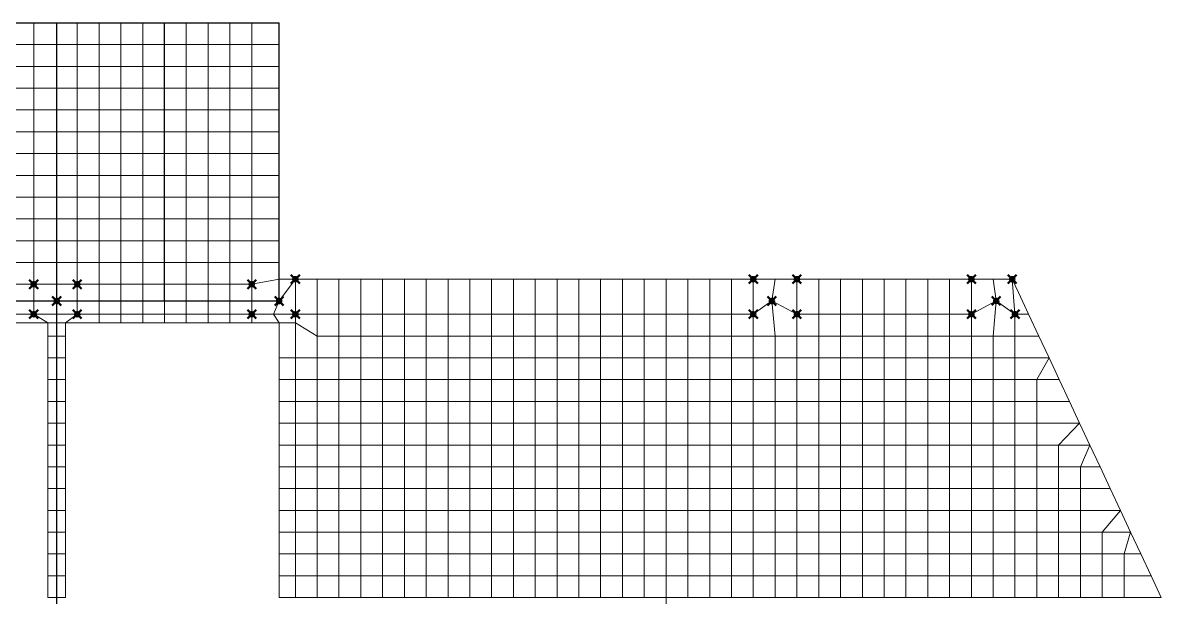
# Model space of a CAD drawing. Header units: inches. Extents: x 0 to 43.9, y -17.3 to 19.6.
# Drawn here: x 16.62 to 29.68, y 13 to 19.59 of the extents above; entities that cross this region are included whole.
import ezdxf

# ---------------------------------------------------------------- set-up
doc = ezdxf.new("R2010")
doc.units = ezdxf.units.IN
doc.header["$MEASUREMENT"] = 0
doc.header["$PDMODE"] = 35
doc.header["$PDSIZE"] = 0.05
for name, color, linetype, lineweight in [('SAP.Beam 25X60', 150, 'Continuous', 30), ('SAP.Columns', 170, 'Continuous', 50), ('SAP.Deck', 41, 'Continuous', 15), ('SAP.Slab 30cm', 11, 'Continuous', 15), ('SAP.Steel BeaM', 130, 'Continuous', 30), ('SAP.WL Load', 104, 'Continuous', 20)]:
    doc.layers.add(name, color=color, linetype=linetype, lineweight=lineweight)

msp = doc.modelspace()

# ---------------------------------------------------------------- linework, layer by layer
at = {"layer": 'SAP.Beam 25X60'}
msp.add_line((17.0139, 12.3304), (17.0139, 16.40195), dxfattribs=at)
at = {"layer": 'SAP.Columns'}
for p in [(16.75, 16.59325), (17.25, 16.59325), (19.25, 16.59325), (19.75, 16.65195), (25, 16.65195), (25.5, 16.65195), (27.5, 16.65195), (27.9685, 16.65195), (17.0139, 16.40195), (19.5639, 16.40195), (25.2139, 16.40195), (27.785, 16.40325), (16.75, 16.25), (17.25, 16.25), (19.25, 16.25), (19.75, 16.25), (25, 16.25), (25.5, 16.25), (27.5, 16.25), (28, 16.25)]:
    msp.add_point(p, dxfattribs=at)
at = {"layer": 'SAP.Deck'}
for points in [[(16.5, 19.59325), (16.75, 19.59325), (16.75, 19.34325), (16.5, 19.34325)], [(16.75, 19.59325), (17.0139, 19.59325), (17.0139, 19.34325), (16.75, 19.34325)], [(17.0139, 19.59325), (17.25, 19.59325), (17.25, 19.34325), (17.0139, 19.34325)], [(17.25, 19.59325), (17.5, 19.59325), (17.5, 19.34325), (17.25, 19.34325)], [(17.5, 19.59325), (17.75, 19.59325), (17.75, 19.34325), (17.5, 19.34325)], [(17.75, 19.59325), (18, 19.59325), (18, 19.34325), (17.75, 19.34325)], [(18, 19.59325), (18.25, 19.59325), (18.25, 19.34325), (18, 19.34325)], [(18.25, 19.59325), (18.5, 19.59325), (18.5, 19.34325), (18.25, 19.34325)], [(18.5, 19.59325), (18.75, 19.59325), (18.75, 19.34325), (18.5, 19.34325)], [(18.75, 19.59325), (19, 19.59325), (19, 19.34325), (18.75, 19.34325)], [(19, 19.59325), (19.25, 19.59325), (19.25, 19.34325), (19, 19.34325)], [(19.25, 19.59325), (19.5639, 19.59325), (19.5639, 19.34325), (19.25, 19.34325)], [(16.5, 19.34325), (16.75, 19.34325), (16.75, 19.09325), (16.5, 19.09325)], [(16.75, 19.34325), (17.0139, 19.34325), (17.0139, 19.09325), (16.75, 19.09325)], [(17.0139, 19.34325), (17.25, 19.34325), (17.25, 19.09325), (17.0139, 19.09325)], [(17.25, 19.34325), (17.5, 19.34325), (17.5, 19.09325), (17.25, 19.09325)], [(17.5, 19.34325), (17.75, 19.34325), (17.75, 19.09325), (17.5, 19.09325)], [(17.75, 19.34325), (18, 19.34325), (18, 19.09325), (17.75, 19.09325)], [(18, 19.34325), (18.25, 19.34325), (18.25, 19.09325), (18, 19.09325)], [(18.25, 19.34325), (18.5, 19.34325), (18.5, 19.09325), (18.25, 19.09325)], [(18.5, 19.34325), (18.75, 19.34325), (18.75, 19.09325), (18.5, 19.09325)], [(18.75, 19.34325), (19, 19.34325), (19, 19.09325), (18.75, 19.09325)], [(19, 19.34325), (19.25, 19.34325), (19.25, 19.09325), (19, 19.09325)], [(19.25, 19.34325), (19.5639, 19.34325), (19.5639, 19.09325), (19.25, 19.09325)], [(16.5, 19.09325), (16.75, 19.09325), (16.75, 18.84325), (16.5, 18.84325)], [(16.75, 19.09325), (17.0139, 19.09325), (17.0139, 18.84325), (16.75, 18.84325)], [(17.0139, 19.09325), (17.25, 19.09325), (17.25, 18.84325), (17.0139, 18.84325)], [(17.25, 19.09325), (17.5, 19.09325), (17.5, 18.84325), (17.25, 18.84325)], [(17.5, 19.09325), (17.75, 19.09325), (17.75, 18.84325), (17.5, 18.84325)], [(17.75, 19.09325), (18, 19.09325), (18, 18.84325), (17.75, 18.84325)], [(18, 19.09325), (18.25, 19.09325), (18.25, 18.84325), (18, 18.84325)], [(18.25, 19.09325), (18.5, 19.09325), (18.5, 18.84325), (18.25, 18.84325)], [(18.5, 19.09325), (18.75, 19.09325), (18.75, 18.84325), (18.5, 18.84325)], [(18.75, 19.09325), (19, 19.09325), (19, 18.84325), (18.75, 18.84325)], [(19, 19.09325), (19.25, 19.09325), (19.25, 18.84325), (19, 18.84325)], [(19.25, 19.09325), (19.5639, 19.09325), (19.5639, 18.84325), (19.25, 18.84325)], [(16.5, 18.84325), (16.75, 18.84325), (16.75, 18.59325), (16.5, 18.59325)], [(16.75, 18.84325), (17.0139, 18.84325), (17.0139, 18.59325), (16.75, 18.59325)], [(17.0139, 18.84325), (17.25, 18.84325), (17.25, 18.59325), (17.0139, 18.59325)], [(17.25, 18.84325), (17.5, 18.84325), (17.5, 18.59325), (17.25, 18.59325)], [(17.5, 18.84325), (17.75, 18.84325), (17.75, 18.59325), (17.5, 18.59325)], [(17.75, 18.84325), (18, 18.84325), (18, 18.59325), (17.75, 18.59325)], [(18, 18.84325), (18.25, 18.84325), (18.25, 18.59325), (18, 18.59325)], [(18.25, 18.84325), (18.5, 18.84325), (18.5, 18.59325), (18.25, 18.59325)], [(18.5, 18.84325), (18.75, 18.84325), (18.75, 18.59325), (18.5, 18.59325)], [(18.75, 18.84325), (19, 18.84325), (19, 18.59325), (18.75, 18.59325)], [(19, 18.84325), (19.25, 18.84325), (19.25, 18.59325), (19, 18.59325)], [(19.25, 18.84325), (19.5639, 18.84325), (19.5639, 18.59325), (19.25, 18.59325)], [(16.5, 18.59325), (16.75, 18.59325), (16.75, 18.34325), (16.5, 18.34325)], [(16.75, 18.59325), (17.0139, 18.59325), (17.0139, 18.34325), (16.75, 18.34325)], [(17.0139, 18.59325), (17.25, 18.59325), (17.25, 18.34325), (17.0139, 18.34325)], [(17.25, 18.59325), (17.5, 18.59325), (17.5, 18.34325), (17.25, 18.34325)], [(17.5, 18.59325), (17.75, 18.59325), (17.75, 18.34325), (17.5, 18.34325)], [(17.75, 18.59325), (18, 18.59325), (18, 18.34325), (17.75, 18.34325)], [(18, 18.59325), (18.25, 18.59325), (18.25, 18.34325), (18, 18.34325)], [(18.25, 18.59325), (18.5, 18.59325), (18.5, 18.34325), (18.25, 18.34325)], [(18.5, 18.59325), (18.75, 18.59325), (18.75, 18.34325), (18.5, 18.34325)], [(18.75, 18.59325), (19, 18.59325), (19, 18.34325), (18.75, 18.34325)], [(19, 18.59325), (19.25, 18.59325), (19.25, 18.34325), (19, 18.34325)], [(19.25, 18.59325), (19.5639, 18.59325), (19.5639, 18.34325), (19.25, 18.34325)], [(16.5, 18.34325), (16.75, 18.34325), (16.75, 18.09325), (16.5, 18.09325)], [(16.75, 18.34325), (17.0139, 18.34325), (17.0139, 18.09325), (16.75, 18.09325)], [(17.0139, 18.34325), (17.25, 18.34325), (17.25, 18.09325), (17.0139, 18.09325)], [(17.25, 18.34325), (17.5, 18.34325), (17.5, 18.09325), (17.25, 18.09325)], [(17.5, 18.34325), (17.75, 18.34325), (17.75, 18.09325), (17.5, 18.09325)], [(17.75, 18.34325), (18, 18.34325), (18, 18.09325), (17.75, 18.09325)], [(18, 18.34325), (18.25, 18.34325), (18.25, 18.09325), (18, 18.09325)], [(18.25, 18.34325), (18.5, 18.34325), (18.5, 18.09325), (18.25, 18.09325)], [(18.5, 18.34325), (18.75, 18.34325), (18.75, 18.09325), (18.5, 18.09325)], [(18.75, 18.34325), (19, 18.34325), (19, 18.09325), (18.75, 18.09325)], [(19, 18.34325), (19.25, 18.34325), (19.25, 18.09325), (19, 18.09325)], [(19.25, 18.34325), (19.5639, 18.34325), (19.5639, 18.09325), (19.25, 18.09325)], [(16.5, 18.09325), (16.75, 18.09325), (16.75, 17.84325), (16.5, 17.84325)], [(16.75, 18.09325), (17.0139, 18.09325), (17.0139, 17.84325), (16.75, 17.84325)], [(17.0139, 18.09325), (17.25, 18.09325), (17.25, 17.84325), (17.0139, 17.84325)], [(17.25, 18.09325), (17.5, 18.09325), (17.5, 17.84325), (17.25, 17.84325)], [(17.5, 18.09325), (17.75, 18.09325), (17.75, 17.84325), (17.5, 17.84325)], [(17.75, 18.09325), (18, 18.09325), (18, 17.84325), (17.75, 17.84325)], [(18, 18.09325), (18.25, 18.09325), (18.25, 17.84325), (18, 17.84325)], [(18.25, 18.09325), (18.5, 18.09325), (18.5, 17.84325), (18.25, 17.84325)], [(18.5, 18.09325), (18.75, 18.09325), (18.75, 17.84325), (18.5, 17.84325)], [(18.75, 18.09325), (19, 18.09325), (19, 17.84325), (18.75, 17.84325)], [(19, 18.09325), (19.25, 18.09325), (19.25, 17.84325), (19, 17.84325)], [(19.25, 18.09325), (19.5639, 18.09325), (19.5639, 17.84325), (19.25, 17.84325)], [(16.5, 17.84325), (16.75, 17.84325), (16.75, 17.59325), (16.5, 17.59325)], [(16.75, 17.84325), (17.0139, 17.84325), (17.0139, 17.59325), (16.75, 17.59325)], [(17.0139, 17.84325), (17.25, 17.84325), (17.25, 17.59325), (17.0139, 17.59325)], [(17.25, 17.84325), (17.5, 17.84325), (17.5, 17.59325), (17.25, 17.59325)], [(17.5, 17.84325), (17.75, 17.84325), (17.75, 17.59325), (17.5, 17.59325)], [(17.75, 17.84325), (18, 17.84325), (18, 17.59325), (17.75, 17.59325)], [(18, 17.84325), (18.25, 17.84325), (18.25, 17.59325), (18, 17.59325)], [(18.25, 17.84325), (18.5, 17.84325), (18.5, 17.59325), (18.25, 17.59325)], [(18.5, 17.84325), (18.75, 17.84325), (18.75, 17.59325), (18.5, 17.59325)], [(18.75, 17.84325), (19, 17.84325), (19, 17.59325), (18.75, 17.59325)], [(19, 17.84325), (19.25, 17.84325), (19.25, 17.59325), (19, 17.59325)], [(19.25, 17.84325), (19.5639, 17.84325), (19.5639, 17.59325), (19.25, 17.59325)], [(16.5, 17.59325), (16.75, 17.59325), (16.75, 17.34325), (16.5, 17.34325)], [(16.75, 17.59325), (17.0139, 17.59325), (17.0139, 17.34325), (16.75, 17.34325)], [(17.0139, 17.59325), (17.25, 17.59325), (17.25, 17.34325), (17.0139, 17.34325)], [(17.25, 17.59325), (17.5, 17.59325), (17.5, 17.34325), (17.25, 17.34325)], [(17.5, 17.59325), (17.75, 17.59325), (17.75, 17.34325), (17.5, 17.34325)], [(17.75, 17.59325), (18, 17.59325), (18, 17.34325), (17.75, 17.34325)], [(18, 17.59325), (18.25, 17.59325), (18.25, 17.34325), (18, 17.34325)], [(18.25, 17.59325), (18.5, 17.59325), (18.5, 17.34325), (18.25, 17.34325)], [(18.5, 17.59325), (18.75, 17.59325), (18.75, 17.34325), (18.5, 17.34325)], [(18.75, 17.59325), (19, 17.59325), (19, 17.34325), (18.75, 17.34325)], [(19, 17.59325), (19.25, 17.59325), (19.25, 17.34325), (19, 17.34325)], [(19.25, 17.59325), (19.5639, 17.59325), (19.5639, 17.34325), (19.25, 17.34325)], [(16.5, 17.34325), (16.75, 17.34325), (16.75, 17.09325), (16.5, 17.09325)], [(16.75, 17.34325), (17.0139, 17.34325), (17.0139, 17.09325), (16.75, 17.09325)], [(17.0139, 17.34325), (17.25, 17.34325), (17.25, 17.09325), (17.0139, 17.09325)], [(17.25, 17.34325), (17.5, 17.34325), (17.5, 17.09325), (17.25, 17.09325)], [(17.5, 17.34325), (17.75, 17.34325), (17.75, 17.09325), (17.5, 17.09325)], [(17.75, 17.34325), (18, 17.34325), (18, 17.09325), (17.75, 17.09325)], [(18, 17.34325), (18.25, 17.34325), (18.25, 17.09325), (18, 17.09325)], [(18.25, 17.34325), (18.5, 17.34325), (18.5, 17.09325), (18.25, 17.09325)], [(18.5, 17.34325), (18.75, 17.34325), (18.75, 17.09325), (18.5, 17.09325)], [(18.75, 17.34325), (19, 17.34325), (19, 17.09325), (18.75, 17.09325)], [(19, 17.34325), (19.25, 17.34325), (19.25, 17.09325), (19, 17.09325)], [(19.25, 17.34325), (19.5639, 17.34325), (19.5639, 17.09325), (19.25, 17.09325)], [(16.5, 17.09325), (16.75, 17.09325), (16.75, 16.84325), (16.5, 16.84325)], [(16.75, 17.09325), (17.0139, 17.09325), (17.0139, 16.84325), (16.75, 16.84325)], [(17.0139, 17.09325), (17.25, 17.09325), (17.25, 16.84325), (17.0139, 16.84325)], [(17.25, 17.09325), (17.5, 17.09325), (17.5, 16.84325), (17.25, 16.84325)], [(17.5, 17.09325), (17.75, 17.09325), (17.75, 16.84325), (17.5, 16.84325)], [(17.75, 17.09325), (18, 17.09325), (18, 16.84325), (17.75, 16.84325)], [(18, 17.09325), (18.25, 17.09325), (18.25, 16.84325), (18, 16.84325)], [(18.25, 17.09325), (18.5, 17.09325), (18.5, 16.84325), (18.25, 16.84325)], [(18.5, 17.09325), (18.75, 17.09325), (18.75, 16.84325), (18.5, 16.84325)], [(18.75, 17.09325), (19, 17.09325), (19, 16.84325), (18.75, 16.84325)], [(19, 17.09325), (19.25, 17.09325), (19.25, 16.84325), (19, 16.84325)], [(19.25, 17.09325), (19.5639, 17.09325), (19.5639, 16.84325), (19.25, 16.84325)], [(16.5, 16.84325), (16.75, 16.84325), (16.75, 16.59325), (16.5, 16.59325)], [(16.75, 16.84325), (17.0139, 16.84325), (17.0139, 16.59325), (16.75, 16.59325)], [(17.0139, 16.84325), (17.25, 16.84325), (17.25, 16.59325), (17.0139, 16.59325)], [(17.25, 16.84325), (17.5, 16.84325), (17.5, 16.59325), (17.25, 16.59325)], [(17.5, 16.84325), (17.75, 16.84325), (17.75, 16.59325), (17.5, 16.59325)], [(17.75, 16.84325), (18, 16.84325), (18, 16.59325), (17.75, 16.59325)], [(18, 16.84325), (18.25, 16.84325), (18.25, 16.59325), (18, 16.59325)], [(18.25, 16.84325), (18.5, 16.84325), (18.5, 16.59325), (18.25, 16.59325)], [(18.5, 16.84325), (18.75, 16.84325), (18.75, 16.59325), (18.5, 16.59325)], [(18.75, 16.84325), (19, 16.84325), (19, 16.59325), (18.75, 16.59325)], [(19, 16.84325), (19.25, 16.84325), (19.25, 16.59325), (19, 16.59325)], [(19.25, 16.84325), (19.5639, 16.84325), (19.5639, 16.65195), (19.25, 16.59325)], [(16.5, 16.59325), (16.75, 16.59325), (16.75, 16.40195), (16.5, 16.40195)], [(16.75, 16.59325), (17.0139, 16.59325), (17.0139, 16.40195), (16.75, 16.40195)], [(17.0139, 16.59325), (17.25, 16.59325), (17.25, 16.40195), (17.0139, 16.40195)], [(17.25, 16.59325), (17.5, 16.59325), (17.5, 16.40195), (17.25, 16.40195)], [(17.5, 16.59325), (17.75, 16.59325), (17.75, 16.40195), (17.5, 16.40195)], [(17.75, 16.59325), (18, 16.59325), (18, 16.40195), (17.75, 16.40195)], [(18, 16.59325), (18.25, 16.59325), (18.25, 16.40195), (18, 16.40195)], [(18.25, 16.59325), (18.5, 16.59325), (18.5, 16.40195), (18.25, 16.40195)], [(18.5, 16.59325), (18.75, 16.59325), (18.75, 16.40195), (18.5, 16.40195)], [(18.75, 16.59325), (19, 16.59325), (19, 16.40195), (18.75, 16.40195)], [(19, 16.59325), (19.25, 16.59325), (19.25, 16.40195), (19, 16.40195)], [(19.25, 16.59325), (19.5639, 16.65195), (19.5639, 16.40195), (19.25, 16.40195)]]:
    msp.add_3dface(points, dxfattribs=at)
at = {"layer": 'SAP.Slab 30cm'}
for points in [[(19.5, 16.25), (19.75, 16.25), (19.75, 16.65195), (19.5639, 16.40195)], [(19.5639, 16.65195), (19.5639, 16.40195), (19.75, 16.65195)], [(19.75, 16.25), (20, 16.25), (20, 16.65195), (19.75, 16.65195)], [(20, 16.25), (20.25, 16.25), (20.25, 16.65195), (20, 16.65195)], [(20.25, 16.25), (20.5, 16.25), (20.5, 16.65195), (20.25, 16.65195)], [(20.5, 16.25), (20.75, 16.25), (20.75, 16.65195), (20.5, 16.65195)], [(20.75, 16.25), (21, 16.25), (21, 16.65195), (20.75, 16.65195)], [(21, 16.25), (21.25, 16.25), (21.25, 16.65195), (21, 16.65195)], [(21.25, 16.25), (21.5, 16.25), (21.5, 16.65195), (21.25, 16.65195)], [(21.5, 16.25), (21.75, 16.25), (21.75, 16.65195), (21.5, 16.65195)], [(21.75, 16.25), (22, 16.25), (22, 16.65195), (21.75, 16.65195)], [(22, 16.25), (22.25, 16.25), (22.25, 16.65195), (22, 16.65195)], [(22.25, 16.25), (22.5, 16.25), (22.5, 16.65195), (22.25, 16.65195)], [(22.5, 16.25), (22.75, 16.25), (22.75, 16.65195), (22.5, 16.65195)], [(22.75, 16.25), (23, 16.25), (23, 16.65195), (22.75, 16.65195)], [(23, 16.25), (23.25, 16.25), (23.25, 16.65195), (23, 16.65195)], [(23.25, 16.25), (23.5, 16.25), (23.5, 16.65195), (23.25, 16.65195)], [(23.5, 16.25), (23.75, 16.25), (23.75, 16.65195), (23.5, 16.65195)], [(23.75, 16.25), (24, 16.25), (24, 16.65195), (23.75, 16.65195)], [(24, 16.25), (24.25, 16.25), (24.25, 16.65195), (24, 16.65195)], [(24.25, 16.25), (24.5, 16.25), (24.5, 16.65195), (24.25, 16.65195)], [(24.5, 16.25), (24.75, 16.25), (24.75, 16.65195), (24.5, 16.65195)], [(24.75, 16.25), (25, 16.25), (25, 16.65195), (24.75, 16.65195)], [(25, 16.25), (25.2139, 16.40195), (25.25, 16.65195), (25, 16.65195)], [(25.2139, 16.40195), (25.5, 16.25), (25.5, 16.65195), (25.25, 16.65195)], [(25.5, 16.25), (25.75, 16.25), (25.75, 16.65195), (25.5, 16.65195)], [(25.75, 16.25), (26, 16.25), (26, 16.65195), (25.75, 16.65195)], [(26, 16.25), (26.25, 16.25), (26.25, 16.65195), (26, 16.65195)], [(26.25, 16.25), (26.5, 16.25), (26.5, 16.65195), (26.25, 16.65195)], [(26.5, 16.25), (26.75, 16.25), (26.75, 16.65195), (26.5, 16.65195)], [(26.75, 16.25), (27, 16.25), (27, 16.65195), (26.75, 16.65195)], [(27, 16.25), (27.25, 16.25), (27.25, 16.65195), (27, 16.65195)], [(27.25, 16.25), (27.5, 16.25), (27.5, 16.65195), (27.25, 16.65195)], [(27.5, 16.25), (27.785, 16.40325), (27.75, 16.65195), (27.5, 16.65195)], [(27.785, 16.40325), (28, 16.25), (27.9685, 16.65195), (27.75, 16.65195)], [(28, 16.25), (28.15648, 16.25), (28.03956, 16.5), (27.9685, 16.65195)], [(16.5, 16.25), (16.75, 16.25), (16.75, 16.40195), (16.5, 16.40195)], [(16.75, 16.25), (17.0139, 16.25), (17.0139, 16.40195), (16.75, 16.40195)], [(17.0139, 16.25), (17.25, 16.25), (17.25, 16.40195), (17.0139, 16.40195)], [(17.25, 16.25), (17.5, 16.25), (17.5, 16.40195), (17.25, 16.40195)], [(17.5, 16.25), (17.75, 16.25), (17.75, 16.40195), (17.5, 16.40195)], [(17.75, 16.25), (18, 16.25), (18, 16.40195), (17.75, 16.40195)], [(18, 16.25), (18.25, 16.25), (18.25, 16.40195), (18, 16.40195)], [(18.25, 16.25), (18.5, 16.25), (18.5, 16.40195), (18.25, 16.40195)], [(18.5, 16.25), (18.75, 16.25), (18.75, 16.40195), (18.5, 16.40195)], [(18.75, 16.25), (19, 16.25), (19, 16.40195), (18.75, 16.40195)], [(19, 16.25), (19.25, 16.25), (19.25, 16.40195), (19, 16.40195)], [(19.25, 16.25), (19.5, 16.25), (19.5639, 16.40195), (19.25, 16.40195)], [(25, 16), (25.25, 16), (25.2139, 16.40195), (25, 16.25)], [(25.25, 16), (25.5, 16), (25.5, 16.25), (25.2139, 16.40195)], [(27.5, 16), (27.75, 16), (27.785, 16.40325), (27.5, 16.25)], [(27.75, 16), (28, 16), (28, 16.25), (27.785, 16.40325)], [(16.5, 16.15195), (16.9139, 16.15195), (16.75, 16.25), (16.5, 16.25)], [(16.9139, 16.15195), (17.0139, 16.15195), (17.0139, 16.25), (16.75, 16.25)], [(17.0139, 16.15195), (17.1139, 16.15195), (17.25, 16.25), (17.0139, 16.25)], [(17.1139, 16.15195), (17.5, 16.15195), (17.5, 16.25), (17.25, 16.25)], [(17.5, 16.15195), (17.75, 16.15195), (17.75, 16.25), (17.5, 16.25)], [(17.75, 16.15195), (18, 16.15195), (18, 16.25), (17.75, 16.25)], [(18, 16.15195), (18.25, 16.15195), (18.25, 16.25), (18, 16.25)], [(18.25, 16.15195), (18.5, 16.15195), (18.5, 16.25), (18.25, 16.25)], [(18.5, 16.15195), (18.75, 16.15195), (18.75, 16.25), (18.5, 16.25)], [(18.75, 16.15195), (19, 16.15195), (19, 16.25), (18.75, 16.25)], [(19, 16.15195), (19.25, 16.15195), (19.25, 16.25), (19, 16.25)], [(19.25, 16.15195), (19.5639, 16.15195), (19.5, 16.25), (19.25, 16.25)], [(19.5639, 16.15195), (19.75, 16.15195), (19.75, 16.25), (19.5, 16.25)], [(19.75, 16.15195), (20, 16), (20, 16.25), (19.75, 16.25)], [(20, 16), (20.25, 16), (20.25, 16.25), (20, 16.25)], [(20.25, 16), (20.5, 16), (20.5, 16.25), (20.25, 16.25)], [(20.5, 16), (20.75, 16), (20.75, 16.25), (20.5, 16.25)], [(20.75, 16), (21, 16), (21, 16.25), (20.75, 16.25)], [(21, 16), (21.25, 16), (21.25, 16.25), (21, 16.25)], [(21.25, 16), (21.5, 16), (21.5, 16.25), (21.25, 16.25)], [(21.5, 16), (21.75, 16), (21.75, 16.25), (21.5, 16.25)], [(21.75, 16), (22, 16), (22, 16.25), (21.75, 16.25)], [(22, 16), (22.25, 16), (22.25, 16.25), (22, 16.25)], [(22.25, 16), (22.5, 16), (22.5, 16.25), (22.25, 16.25)], [(22.5, 16), (22.75, 16), (22.75, 16.25), (22.5, 16.25)], [(22.75, 16), (23, 16), (23, 16.25), (22.75, 16.25)], [(23, 16), (23.25, 16), (23.25, 16.25), (23, 16.25)], [(23.25, 16), (23.5, 16), (23.5, 16.25), (23.25, 16.25)], [(23.5, 16), (23.75, 16), (23.75, 16.25), (23.5, 16.25)], [(23.75, 16), (24, 16), (24, 16.25), (23.75, 16.25)], [(24, 16), (24.25, 16), (24.25, 16.25), (24, 16.25)], [(24.25, 16), (24.5, 16), (24.5, 16.25), (24.25, 16.25)], [(24.5, 16), (24.75, 16), (24.75, 16.25), (24.5, 16.25)], [(24.75, 16), (25, 16), (25, 16.25), (24.75, 16.25)], [(25.5, 16), (25.75, 16), (25.75, 16.25), (25.5, 16.25)], [(25.75, 16), (26, 16), (26, 16.25), (25.75, 16.25)], [(26, 16), (26.25, 16), (26.25, 16.25), (26, 16.25)], [(26.25, 16), (26.5, 16), (26.5, 16.25), (26.25, 16.25)], [(26.5, 16), (26.75, 16), (26.75, 16.25), (26.5, 16.25)], [(26.75, 16), (27, 16), (27, 16.25), (26.75, 16.25)], [(27, 16), (27.25, 16), (27.25, 16.25), (27, 16.25)], [(27.25, 16), (27.5, 16), (27.5, 16.25), (27.25, 16.25)], [(28, 16), (28.2734, 16), (28.15648, 16.25), (28, 16.25)], [(16.9139, 16), (17.0139, 16), (17.0139, 16.15195), (16.9139, 16.15195)], [(17.0139, 16), (17.1139, 16), (17.1139, 16.15195), (17.0139, 16.15195)], [(19.5639, 15.75), (19.75, 15.75), (19.75, 16.15195), (19.5639, 16.15195)], [(19.75, 15.75), (20, 15.75), (20, 16), (19.75, 16.15195)], [(16.9139, 15.75), (17.0139, 15.75), (17.0139, 16), (16.9139, 16)], [(17.0139, 15.75), (17.1139, 15.75), (17.1139, 16), (17.0139, 16)], [(20, 15.75), (20.25, 15.75), (20.25, 16), (20, 16)], [(20.25, 15.75), (20.5, 15.75), (20.5, 16), (20.25, 16)], [(20.5, 15.75), (20.75, 15.75), (20.75, 16), (20.5, 16)], [(20.75, 15.75), (21, 15.75), (21, 16), (20.75, 16)], [(21, 15.75), (21.25, 15.75), (21.25, 16), (21, 16)], [(21.25, 15.75), (21.5, 15.75), (21.5, 16), (21.25, 16)], [(21.5, 15.75), (21.75, 15.75), (21.75, 16), (21.5, 16)], [(21.75, 15.75), (22, 15.75), (22, 16), (21.75, 16)], [(22, 15.75), (22.25, 15.75), (22.25, 16), (22, 16)], [(22.25, 15.75), (22.5, 15.75), (22.5, 16), (22.25, 16)], [(22.5, 15.75), (22.75, 15.75), (22.75, 16), (22.5, 16)], [(22.75, 15.75), (23, 15.75), (23, 16), (22.75, 16)], [(23, 15.75), (23.25, 15.75), (23.25, 16), (23, 16)], [(23.25, 15.75), (23.5, 15.75), (23.5, 16), (23.25, 16)], [(23.5, 15.75), (23.75, 15.75), (23.75, 16), (23.5, 16)], [(23.75, 15.75), (24, 15.75), (24, 16), (23.75, 16)], [(24, 15.75), (24.25, 15.75), (24.25, 16), (24, 16)], [(24.25, 15.75), (24.5, 15.75), (24.5, 16), (24.25, 16)], [(24.5, 15.75), (24.75, 15.75), (24.75, 16), (24.5, 16)], [(24.75, 15.75), (25, 15.75), (25, 16), (24.75, 16)], [(25, 15.75), (25.25, 15.75), (25.25, 16), (25, 16)], [(25.25, 15.75), (25.5, 15.75), (25.5, 16), (25.25, 16)], [(25.5, 15.75), (25.75, 15.75), (25.75, 16), (25.5, 16)], [(25.75, 15.75), (26, 15.75), (26, 16), (25.75, 16)], [(26, 15.75), (26.25, 15.75), (26.25, 16), (26, 16)], [(26.25, 15.75), (26.5, 15.75), (26.5, 16), (26.25, 16)], [(26.5, 15.75), (26.75, 15.75), (26.75, 16), (26.5, 16)], [(26.75, 15.75), (27, 15.75), (27, 16), (26.75, 16)], [(27, 15.75), (27.25, 15.75), (27.25, 16), (27, 16)], [(27.25, 15.75), (27.5, 15.75), (27.5, 16), (27.25, 16)], [(27.5, 15.75), (27.75, 15.75), (27.75, 16), (27.5, 16)], [(27.75, 15.75), (28, 15.75), (28, 16), (27.75, 16)], [(28, 15.75), (28.39032, 15.75), (28.2734, 16), (28, 16)], [(16.9139, 15.5), (17.0139, 15.5), (17.0139, 15.75), (16.9139, 15.75)], [(17.0139, 15.5), (17.1139, 15.5), (17.1139, 15.75), (17.0139, 15.75)], [(19.5639, 15.5), (19.75, 15.5), (19.75, 15.75), (19.5639, 15.75)], [(19.75, 15.5), (20, 15.5), (20, 15.75), (19.75, 15.75)], [(20, 15.5), (20.25, 15.5), (20.25, 15.75), (20, 15.75)], [(20.25, 15.5), (20.5, 15.5), (20.5, 15.75), (20.25, 15.75)], [(20.5, 15.5), (20.75, 15.5), (20.75, 15.75), (20.5, 15.75)], [(20.75, 15.5), (21, 15.5), (21, 15.75), (20.75, 15.75)], [(21, 15.5), (21.25, 15.5), (21.25, 15.75), (21, 15.75)], [(21.25, 15.5), (21.5, 15.5), (21.5, 15.75), (21.25, 15.75)], [(21.5, 15.5), (21.75, 15.5), (21.75, 15.75), (21.5, 15.75)], [(21.75, 15.5), (22, 15.5), (22, 15.75), (21.75, 15.75)], [(22, 15.5), (22.25, 15.5), (22.25, 15.75), (22, 15.75)], [(22.25, 15.5), (22.5, 15.5), (22.5, 15.75), (22.25, 15.75)], [(22.5, 15.5), (22.75, 15.5), (22.75, 15.75), (22.5, 15.75)], [(22.75, 15.5), (23, 15.5), (23, 15.75), (22.75, 15.75)], [(23, 15.5), (23.25, 15.5), (23.25, 15.75), (23, 15.75)], [(23.25, 15.5), (23.5, 15.5), (23.5, 15.75), (23.25, 15.75)], [(23.5, 15.5), (23.75, 15.5), (23.75, 15.75), (23.5, 15.75)], [(23.75, 15.5), (24, 15.5), (24, 15.75), (23.75, 15.75)], [(24, 15.5), (24.25, 15.5), (24.25, 15.75), (24, 15.75)], [(24.25, 15.5), (24.5, 15.5), (24.5, 15.75), (24.25, 15.75)], [(24.5, 15.5), (24.75, 15.5), (24.75, 15.75), (24.5, 15.75)], [(24.75, 15.5), (25, 15.5), (25, 15.75), (24.75, 15.75)], [(25, 15.5), (25.25, 15.5), (25.25, 15.75), (25, 15.75)], [(25.25, 15.5), (25.5, 15.5), (25.5, 15.75), (25.25, 15.75)], [(25.5, 15.5), (25.75, 15.5), (25.75, 15.75), (25.5, 15.75)], [(25.75, 15.5), (26, 15.5), (26, 15.75), (25.75, 15.75)], [(26, 15.5), (26.25, 15.5), (26.25, 15.75), (26, 15.75)], [(26.25, 15.5), (26.5, 15.5), (26.5, 15.75), (26.25, 15.75)], [(26.5, 15.5), (26.75, 15.5), (26.75, 15.75), (26.5, 15.75)], [(26.75, 15.5), (27, 15.5), (27, 15.75), (26.75, 15.75)], [(27, 15.5), (27.25, 15.5), (27.25, 15.75), (27, 15.75)], [(27.25, 15.5), (27.5, 15.5), (27.5, 15.75), (27.25, 15.75)], [(27.5, 15.5), (27.75, 15.5), (27.75, 15.75), (27.5, 15.75)], [(27.75, 15.5), (28, 15.5), (28, 15.75), (27.75, 15.75)], [(28, 15.5), (28.25, 15.5), (28.39032, 15.75), (28, 15.75)], [(28.25, 15.5), (28.50724, 15.5), (28.39032, 15.75)], [(16.9139, 15.25), (17.0139, 15.25), (17.0139, 15.5), (16.9139, 15.5)], [(17.0139, 15.25), (17.1139, 15.25), (17.1139, 15.5), (17.0139, 15.5)], [(19.5639, 15.25), (19.75, 15.25), (19.75, 15.5), (19.5639, 15.5)], [(19.75, 15.25), (20, 15.25), (20, 15.5), (19.75, 15.5)], [(20, 15.25), (20.25, 15.25), (20.25, 15.5), (20, 15.5)], [(20.25, 15.25), (20.5, 15.25), (20.5, 15.5), (20.25, 15.5)], [(20.5, 15.25), (20.75, 15.25), (20.75, 15.5), (20.5, 15.5)], [(20.75, 15.25), (21, 15.25), (21, 15.5), (20.75, 15.5)], [(21, 15.25), (21.25, 15.25), (21.25, 15.5), (21, 15.5)], [(21.25, 15.25), (21.5, 15.25), (21.5, 15.5), (21.25, 15.5)], [(21.5, 15.25), (21.75, 15.25), (21.75, 15.5), (21.5, 15.5)], [(21.75, 15.25), (22, 15.25), (22, 15.5), (21.75, 15.5)], [(22, 15.25), (22.25, 15.25), (22.25, 15.5), (22, 15.5)], [(22.25, 15.25), (22.5, 15.25), (22.5, 15.5), (22.25, 15.5)], [(22.5, 15.25), (22.75, 15.25), (22.75, 15.5), (22.5, 15.5)], [(22.75, 15.25), (23, 15.25), (23, 15.5), (22.75, 15.5)], [(23, 15.25), (23.25, 15.25), (23.25, 15.5), (23, 15.5)], [(23.25, 15.25), (23.5, 15.25), (23.5, 15.5), (23.25, 15.5)], [(23.5, 15.25), (23.75, 15.25), (23.75, 15.5), (23.5, 15.5)], [(23.75, 15.25), (24, 15.25), (24, 15.5), (23.75, 15.5)], [(24, 15.25), (24.25, 15.25), (24.25, 15.5), (24, 15.5)], [(24.25, 15.25), (24.5, 15.25), (24.5, 15.5), (24.25, 15.5)], [(24.5, 15.25), (24.75, 15.25), (24.75, 15.5), (24.5, 15.5)], [(24.75, 15.25), (25, 15.25), (25, 15.5), (24.75, 15.5)], [(25, 15.25), (25.25, 15.25), (25.25, 15.5), (25, 15.5)], [(25.25, 15.25), (25.5, 15.25), (25.5, 15.5), (25.25, 15.5)], [(25.5, 15.25), (25.75, 15.25), (25.75, 15.5), (25.5, 15.5)], [(25.75, 15.25), (26, 15.25), (26, 15.5), (25.75, 15.5)], [(26, 15.25), (26.25, 15.25), (26.25, 15.5), (26, 15.5)], [(26.25, 15.25), (26.5, 15.25), (26.5, 15.5), (26.25, 15.5)], [(26.5, 15.25), (26.75, 15.25), (26.75, 15.5), (26.5, 15.5)], [(26.75, 15.25), (27, 15.25), (27, 15.5), (26.75, 15.5)], [(27, 15.25), (27.25, 15.25), (27.25, 15.5), (27, 15.5)], [(27.25, 15.25), (27.5, 15.25), (27.5, 15.5), (27.25, 15.5)], [(27.5, 15.25), (27.75, 15.25), (27.75, 15.5), (27.5, 15.5)], [(27.75, 15.25), (28, 15.25), (28, 15.5), (27.75, 15.5)], [(28, 15.25), (28.25, 15.25), (28.25, 15.5), (28, 15.5)], [(28.25, 15.25), (28.62416, 15.25), (28.50724, 15.5), (28.25, 15.5)], [(16.9139, 15), (17.0139, 15), (17.0139, 15.25), (16.9139, 15.25)], [(17.0139, 15), (17.1139, 15), (17.1139, 15.25), (17.0139, 15.25)], [(19.5639, 15), (19.75, 15), (19.75, 15.25), (19.5639, 15.25)], [(19.75, 15), (20, 15), (20, 15.25), (19.75, 15.25)], [(20, 15), (20.25, 15), (20.25, 15.25), (20, 15.25)], [(20.25, 15), (20.5, 15), (20.5, 15.25), (20.25, 15.25)], [(20.5, 15), (20.75, 15), (20.75, 15.25), (20.5, 15.25)], [(20.75, 15), (21, 15), (21, 15.25), (20.75, 15.25)], [(21, 15), (21.25, 15), (21.25, 15.25), (21, 15.25)], [(21.25, 15), (21.5, 15), (21.5, 15.25), (21.25, 15.25)], [(21.5, 15), (21.75, 15), (21.75, 15.25), (21.5, 15.25)], [(21.75, 15), (22, 15), (22, 15.25), (21.75, 15.25)], [(22, 15), (22.25, 15), (22.25, 15.25), (22, 15.25)], [(22.25, 15), (22.5, 15), (22.5, 15.25), (22.25, 15.25)], [(22.5, 15), (22.75, 15), (22.75, 15.25), (22.5, 15.25)], [(22.75, 15), (23, 15), (23, 15.25), (22.75, 15.25)], [(23, 15), (23.25, 15), (23.25, 15.25), (23, 15.25)], [(23.25, 15), (23.5, 15), (23.5, 15.25), (23.25, 15.25)], [(23.5, 15), (23.75, 15), (23.75, 15.25), (23.5, 15.25)], [(23.75, 15), (24, 15), (24, 15.25), (23.75, 15.25)], [(24, 15), (24.25, 15), (24.25, 15.25), (24, 15.25)], [(24.25, 15), (24.5, 15), (24.5, 15.25), (24.25, 15.25)], [(24.5, 15), (24.75, 15), (24.75, 15.25), (24.5, 15.25)], [(24.75, 15), (25, 15), (25, 15.25), (24.75, 15.25)], [(25, 15), (25.25, 15), (25.25, 15.25), (25, 15.25)], [(25.25, 15), (25.5, 15), (25.5, 15.25), (25.25, 15.25)], [(25.5, 15), (25.75, 15), (25.75, 15.25), (25.5, 15.25)], [(25.75, 15), (26, 15), (26, 15.25), (25.75, 15.25)], [(26, 15), (26.25, 15), (26.25, 15.25), (26, 15.25)], [(26.25, 15), (26.5, 15), (26.5, 15.25), (26.25, 15.25)], [(26.5, 15), (26.75, 15), (26.75, 15.25), (26.5, 15.25)], [(26.75, 15), (27, 15), (27, 15.25), (26.75, 15.25)], [(27, 15), (27.25, 15), (27.25, 15.25), (27, 15.25)], [(27.25, 15), (27.5, 15), (27.5, 15.25), (27.25, 15.25)], [(27.5, 15), (27.75, 15), (27.75, 15.25), (27.5, 15.25)], [(27.75, 15), (28, 15), (28, 15.25), (27.75, 15.25)], [(28, 15), (28.25, 15), (28.25, 15.25), (28, 15.25)], [(28.25, 15), (28.74108, 15), (28.62416, 15.25), (28.25, 15.25)], [(16.9139, 14.75), (17.0139, 14.75), (17.0139, 15), (16.9139, 15)], [(17.0139, 14.75), (17.1139, 14.75), (17.1139, 15), (17.0139, 15)], [(19.5639, 14.75), (19.75, 14.75), (19.75, 15), (19.5639, 15)], [(19.75, 14.75), (20, 14.75), (20, 15), (19.75, 15)], [(20, 14.75), (20.25, 14.75), (20.25, 15), (20, 15)], [(20.25, 14.75), (20.5, 14.75), (20.5, 15), (20.25, 15)], [(20.5, 14.75), (20.75, 14.75), (20.75, 15), (20.5, 15)], [(20.75, 14.75), (21, 14.75), (21, 15), (20.75, 15)], [(21, 14.75), (21.25, 14.75), (21.25, 15), (21, 15)], [(21.25, 14.75), (21.5, 14.75), (21.5, 15), (21.25, 15)], [(21.5, 14.75), (21.75, 14.75), (21.75, 15), (21.5, 15)], [(21.75, 14.75), (22, 14.75), (22, 15), (21.75, 15)], [(22, 14.75), (22.25, 14.75), (22.25, 15), (22, 15)], [(22.25, 14.75), (22.5, 14.75), (22.5, 15), (22.25, 15)], [(22.5, 14.75), (22.75, 14.75), (22.75, 15), (22.5, 15)], [(22.75, 14.75), (23, 14.75), (23, 15), (22.75, 15)], [(23, 14.75), (23.25, 14.75), (23.25, 15), (23, 15)], [(23.25, 14.75), (23.5, 14.75), (23.5, 15), (23.25, 15)], [(23.5, 14.75), (23.75, 14.75), (23.75, 15), (23.5, 15)], [(23.75, 14.75), (24, 14.75), (24, 15), (23.75, 15)], [(24, 14.75), (24.25, 14.75), (24.25, 15), (24, 15)], [(24.25, 14.75), (24.5, 14.75), (24.5, 15), (24.25, 15)], [(24.5, 14.75), (24.75, 14.75), (24.75, 15), (24.5, 15)], [(24.75, 14.75), (25, 14.75), (25, 15), (24.75, 15)], [(25, 14.75), (25.25, 14.75), (25.25, 15), (25, 15)], [(25.25, 14.75), (25.5, 14.75), (25.5, 15), (25.25, 15)], [(25.5, 14.75), (25.75, 14.75), (25.75, 15), (25.5, 15)], [(25.75, 14.75), (26, 14.75), (26, 15), (25.75, 15)], [(26, 14.75), (26.25, 14.75), (26.25, 15), (26, 15)], [(26.25, 14.75), (26.5, 14.75), (26.5, 15), (26.25, 15)], [(26.5, 14.75), (26.75, 14.75), (26.75, 15), (26.5, 15)], [(26.75, 14.75), (27, 14.75), (27, 15), (26.75, 15)], [(27, 14.75), (27.25, 14.75), (27.25, 15), (27, 15)], [(27.25, 14.75), (27.5, 14.75), (27.5, 15), (27.25, 15)], [(27.5, 14.75), (27.75, 14.75), (27.75, 15), (27.5, 15)], [(27.75, 14.75), (28, 14.75), (28, 15), (27.75, 15)], [(28, 14.75), (28.25, 14.75), (28.25, 15), (28, 15)], [(28.25, 14.75), (28.5, 14.75), (28.74108, 15), (28.25, 15)], [(28.5, 14.75), (28.85801, 14.75), (28.74108, 15)], [(16.9139, 14.5), (17.0139, 14.5), (17.0139, 14.75), (16.9139, 14.75)], [(17.0139, 14.5), (17.1139, 14.5), (17.1139, 14.75), (17.0139, 14.75)], [(19.5639, 14.5), (19.75, 14.5), (19.75, 14.75), (19.5639, 14.75)], [(19.75, 14.5), (20, 14.5), (20, 14.75), (19.75, 14.75)], [(20, 14.5), (20.25, 14.5), (20.25, 14.75), (20, 14.75)], [(20.25, 14.5), (20.5, 14.5), (20.5, 14.75), (20.25, 14.75)], [(20.5, 14.5), (20.75, 14.5), (20.75, 14.75), (20.5, 14.75)], [(20.75, 14.5), (21, 14.5), (21, 14.75), (20.75, 14.75)], [(21, 14.5), (21.25, 14.5), (21.25, 14.75), (21, 14.75)], [(21.25, 14.5), (21.5, 14.5), (21.5, 14.75), (21.25, 14.75)], [(21.5, 14.5), (21.75, 14.5), (21.75, 14.75), (21.5, 14.75)], [(21.75, 14.5), (22, 14.5), (22, 14.75), (21.75, 14.75)], [(22, 14.5), (22.25, 14.5), (22.25, 14.75), (22, 14.75)], [(22.25, 14.5), (22.5, 14.5), (22.5, 14.75), (22.25, 14.75)], [(22.5, 14.5), (22.75, 14.5), (22.75, 14.75), (22.5, 14.75)], [(22.75, 14.5), (23, 14.5), (23, 14.75), (22.75, 14.75)], [(23, 14.5), (23.25, 14.5), (23.25, 14.75), (23, 14.75)], [(23.25, 14.5), (23.5, 14.5), (23.5, 14.75), (23.25, 14.75)], [(23.5, 14.5), (23.75, 14.5), (23.75, 14.75), (23.5, 14.75)], [(23.75, 14.5), (24, 14.5), (24, 14.75), (23.75, 14.75)], [(24, 14.5), (24.25, 14.5), (24.25, 14.75), (24, 14.75)], [(24.25, 14.5), (24.5, 14.5), (24.5, 14.75), (24.25, 14.75)], [(24.5, 14.5), (24.75, 14.5), (24.75, 14.75), (24.5, 14.75)], [(24.75, 14.5), (25, 14.5), (25, 14.75), (24.75, 14.75)], [(25, 14.5), (25.25, 14.5), (25.25, 14.75), (25, 14.75)], [(25.25, 14.5), (25.5, 14.5), (25.5, 14.75), (25.25, 14.75)], [(25.5, 14.5), (25.75, 14.5), (25.75, 14.75), (25.5, 14.75)], [(25.75, 14.5), (26, 14.5), (26, 14.75), (25.75, 14.75)], [(26, 14.5), (26.25, 14.5), (26.25, 14.75), (26, 14.75)], [(26.25, 14.5), (26.5, 14.5), (26.5, 14.75), (26.25, 14.75)], [(26.5, 14.5), (26.75, 14.5), (26.75, 14.75), (26.5, 14.75)], [(26.75, 14.5), (27, 14.5), (27, 14.75), (26.75, 14.75)], [(27, 14.5), (27.25, 14.5), (27.25, 14.75), (27, 14.75)], [(27.25, 14.5), (27.5, 14.5), (27.5, 14.75), (27.25, 14.75)], [(27.5, 14.5), (27.75, 14.5), (27.75, 14.75), (27.5, 14.75)], [(27.75, 14.5), (28, 14.5), (28, 14.75), (27.75, 14.75)], [(28, 14.5), (28.25, 14.5), (28.25, 14.75), (28, 14.75)], [(28.25, 14.5), (28.5, 14.5), (28.5, 14.75), (28.25, 14.75)], [(28.5, 14.5), (28.75, 14.5), (28.85801, 14.75), (28.5, 14.75)], [(28.75, 14.5), (28.97493, 14.5), (28.85801, 14.75)], [(16.9139, 14.25), (17.0139, 14.25), (17.0139, 14.5), (16.9139, 14.5)], [(17.0139, 14.25), (17.1139, 14.25), (17.1139, 14.5), (17.0139, 14.5)], [(19.5639, 14.25), (19.75, 14.25), (19.75, 14.5), (19.5639, 14.5)], [(19.75, 14.25), (20, 14.25), (20, 14.5), (19.75, 14.5)], [(20, 14.25), (20.25, 14.25), (20.25, 14.5), (20, 14.5)], [(20.25, 14.25), (20.5, 14.25), (20.5, 14.5), (20.25, 14.5)], [(20.5, 14.25), (20.75, 14.25), (20.75, 14.5), (20.5, 14.5)], [(20.75, 14.25), (21, 14.25), (21, 14.5), (20.75, 14.5)], [(21, 14.25), (21.25, 14.25), (21.25, 14.5), (21, 14.5)], [(21.25, 14.25), (21.5, 14.25), (21.5, 14.5), (21.25, 14.5)], [(21.5, 14.25), (21.75, 14.25), (21.75, 14.5), (21.5, 14.5)], [(21.75, 14.25), (22, 14.25), (22, 14.5), (21.75, 14.5)], [(22, 14.25), (22.25, 14.25), (22.25, 14.5), (22, 14.5)], [(22.25, 14.25), (22.5, 14.25), (22.5, 14.5), (22.25, 14.5)], [(22.5, 14.25), (22.75, 14.25), (22.75, 14.5), (22.5, 14.5)], [(22.75, 14.25), (23, 14.25), (23, 14.5), (22.75, 14.5)], [(23, 14.25), (23.25, 14.25), (23.25, 14.5), (23, 14.5)], [(23.25, 14.25), (23.5, 14.25), (23.5, 14.5), (23.25, 14.5)], [(23.5, 14.25), (23.75, 14.25), (23.75, 14.5), (23.5, 14.5)], [(23.75, 14.25), (24, 14.25), (24, 14.5), (23.75, 14.5)], [(24, 14.25), (24.25, 14.25), (24.25, 14.5), (24, 14.5)], [(24.25, 14.25), (24.5, 14.25), (24.5, 14.5), (24.25, 14.5)], [(24.5, 14.25), (24.75, 14.25), (24.75, 14.5), (24.5, 14.5)], [(24.75, 14.25), (25, 14.25), (25, 14.5), (24.75, 14.5)], [(25, 14.25), (25.25, 14.25), (25.25, 14.5), (25, 14.5)], [(25.25, 14.25), (25.5, 14.25), (25.5, 14.5), (25.25, 14.5)], [(25.5, 14.25), (25.75, 14.25), (25.75, 14.5), (25.5, 14.5)], [(25.75, 14.25), (26, 14.25), (26, 14.5), (25.75, 14.5)], [(26, 14.25), (26.25, 14.25), (26.25, 14.5), (26, 14.5)], [(26.25, 14.25), (26.5, 14.25), (26.5, 14.5), (26.25, 14.5)], [(26.5, 14.25), (26.75, 14.25), (26.75, 14.5), (26.5, 14.5)], [(26.75, 14.25), (27, 14.25), (27, 14.5), (26.75, 14.5)], [(27, 14.25), (27.25, 14.25), (27.25, 14.5), (27, 14.5)], [(27.25, 14.25), (27.5, 14.25), (27.5, 14.5), (27.25, 14.5)], [(27.5, 14.25), (27.75, 14.25), (27.75, 14.5), (27.5, 14.5)], [(27.75, 14.25), (28, 14.25), (28, 14.5), (27.75, 14.5)], [(28, 14.25), (28.25, 14.25), (28.25, 14.5), (28, 14.5)], [(28.25, 14.25), (28.5, 14.25), (28.5, 14.5), (28.25, 14.5)], [(28.5, 14.25), (28.75, 14.25), (28.75, 14.5), (28.5, 14.5)], [(28.75, 14.25), (29.09185, 14.25), (28.97493, 14.5), (28.75, 14.5)], [(16.9139, 14), (17.0139, 14), (17.0139, 14.25), (16.9139, 14.25)], [(17.0139, 14), (17.1139, 14), (17.1139, 14.25), (17.0139, 14.25)], [(19.5639, 14), (19.75, 14), (19.75, 14.25), (19.5639, 14.25)], [(19.75, 14), (20, 14), (20, 14.25), (19.75, 14.25)], [(20, 14), (20.25, 14), (20.25, 14.25), (20, 14.25)], [(20.25, 14), (20.5, 14), (20.5, 14.25), (20.25, 14.25)], [(20.5, 14), (20.75, 14), (20.75, 14.25), (20.5, 14.25)], [(20.75, 14), (21, 14), (21, 14.25), (20.75, 14.25)], [(21, 14), (21.25, 14), (21.25, 14.25), (21, 14.25)], [(21.25, 14), (21.5, 14), (21.5, 14.25), (21.25, 14.25)], [(21.5, 14), (21.75, 14), (21.75, 14.25), (21.5, 14.25)], [(21.75, 14), (22, 14), (22, 14.25), (21.75, 14.25)], [(22, 14), (22.25, 14), (22.25, 14.25), (22, 14.25)], [(22.25, 14), (22.5, 14), (22.5, 14.25), (22.25, 14.25)], [(22.5, 14), (22.75, 14), (22.75, 14.25), (22.5, 14.25)], [(22.75, 14), (23, 14), (23, 14.25), (22.75, 14.25)], [(23, 14), (23.25, 14), (23.25, 14.25), (23, 14.25)], [(23.25, 14), (23.5, 14), (23.5, 14.25), (23.25, 14.25)], [(23.5, 14), (23.75, 14), (23.75, 14.25), (23.5, 14.25)], [(23.75, 14), (24, 14), (24, 14.25), (23.75, 14.25)], [(24, 14), (24.25, 14), (24.25, 14.25), (24, 14.25)], [(24.25, 14), (24.5, 14), (24.5, 14.25), (24.25, 14.25)], [(24.5, 14), (24.75, 14), (24.75, 14.25), (24.5, 14.25)], [(24.75, 14), (25, 14), (25, 14.25), (24.75, 14.25)], [(25, 14), (25.25, 14), (25.25, 14.25), (25, 14.25)], [(25.25, 14), (25.5, 14), (25.5, 14.25), (25.25, 14.25)], [(25.5, 14), (25.75, 14), (25.75, 14.25), (25.5, 14.25)], [(25.75, 14), (26, 14), (26, 14.25), (25.75, 14.25)], [(26, 14), (26.25, 14), (26.25, 14.25), (26, 14.25)], [(26.25, 14), (26.5, 14), (26.5, 14.25), (26.25, 14.25)], [(26.5, 14), (26.75, 14), (26.75, 14.25), (26.5, 14.25)], [(26.75, 14), (27, 14), (27, 14.25), (26.75, 14.25)], [(27, 14), (27.25, 14), (27.25, 14.25), (27, 14.25)], [(27.25, 14), (27.5, 14), (27.5, 14.25), (27.25, 14.25)], [(27.5, 14), (27.75, 14), (27.75, 14.25), (27.5, 14.25)], [(27.75, 14), (28, 14), (28, 14.25), (27.75, 14.25)], [(28, 14), (28.25, 14), (28.25, 14.25), (28, 14.25)], [(28.25, 14), (28.5, 14), (28.5, 14.25), (28.25, 14.25)], [(28.5, 14), (28.75, 14), (28.75, 14.25), (28.5, 14.25)], [(28.75, 14), (29.20877, 14), (29.09185, 14.25), (28.75, 14.25)], [(16.9139, 13.75), (17.0139, 13.75), (17.0139, 14), (16.9139, 14)], [(17.0139, 13.75), (17.1139, 13.75), (17.1139, 14), (17.0139, 14)], [(19.5639, 13.75), (19.75, 13.75), (19.75, 14), (19.5639, 14)], [(19.75, 13.75), (20, 13.75), (20, 14), (19.75, 14)], [(20, 13.75), (20.25, 13.75), (20.25, 14), (20, 14)], [(20.25, 13.75), (20.5, 13.75), (20.5, 14), (20.25, 14)], [(20.5, 13.75), (20.75, 13.75), (20.75, 14), (20.5, 14)], [(20.75, 13.75), (21, 13.75), (21, 14), (20.75, 14)], [(21, 13.75), (21.25, 13.75), (21.25, 14), (21, 14)], [(21.25, 13.75), (21.5, 13.75), (21.5, 14), (21.25, 14)], [(21.5, 13.75), (21.75, 13.75), (21.75, 14), (21.5, 14)], [(21.75, 13.75), (22, 13.75), (22, 14), (21.75, 14)], [(22, 13.75), (22.25, 13.75), (22.25, 14), (22, 14)], [(22.25, 13.75), (22.5, 13.75), (22.5, 14), (22.25, 14)], [(22.5, 13.75), (22.75, 13.75), (22.75, 14), (22.5, 14)], [(22.75, 13.75), (23, 13.75), (23, 14), (22.75, 14)], [(23, 13.75), (23.25, 13.75), (23.25, 14), (23, 14)], [(23.25, 13.75), (23.5, 13.75), (23.5, 14), (23.25, 14)], [(23.5, 13.75), (23.75, 13.75), (23.75, 14), (23.5, 14)], [(23.75, 13.75), (24, 13.75), (24, 14), (23.75, 14)], [(24, 13.75), (24.25, 13.75), (24.25, 14), (24, 14)], [(24.25, 13.75), (24.5, 13.75), (24.5, 14), (24.25, 14)], [(24.5, 13.75), (24.75, 13.75), (24.75, 14), (24.5, 14)], [(24.75, 13.75), (25, 13.75), (25, 14), (24.75, 14)], [(25, 13.75), (25.25, 13.75), (25.25, 14), (25, 14)], [(25.25, 13.75), (25.5, 13.75), (25.5, 14), (25.25, 14)], [(25.5, 13.75), (25.75, 13.75), (25.75, 14), (25.5, 14)], [(25.75, 13.75), (26, 13.75), (26, 14), (25.75, 14)], [(26, 13.75), (26.25, 13.75), (26.25, 14), (26, 14)], [(26.25, 13.75), (26.5, 13.75), (26.5, 14), (26.25, 14)], [(26.5, 13.75), (26.75, 13.75), (26.75, 14), (26.5, 14)], [(26.75, 13.75), (27, 13.75), (27, 14), (26.75, 14)], [(27, 13.75), (27.25, 13.75), (27.25, 14), (27, 14)], [(27.25, 13.75), (27.5, 13.75), (27.5, 14), (27.25, 14)], [(27.5, 13.75), (27.75, 13.75), (27.75, 14), (27.5, 14)], [(27.75, 13.75), (28, 13.75), (28, 14), (27.75, 14)], [(28, 13.75), (28.25, 13.75), (28.25, 14), (28, 14)], [(28.25, 13.75), (28.5, 13.75), (28.5, 14), (28.25, 14)], [(28.5, 13.75), (28.75, 13.75), (28.75, 14), (28.5, 14)], [(28.75, 13.75), (29, 13.75), (29.20877, 14), (28.75, 14)], [(29, 13.75), (29.32569, 13.75), (29.20877, 14)], [(16.9139, 13.5), (17.0139, 13.5), (17.0139, 13.75), (16.9139, 13.75)], [(17.0139, 13.5), (17.1139, 13.5), (17.1139, 13.75), (17.0139, 13.75)], [(19.5639, 13.5), (19.75, 13.5), (19.75, 13.75), (19.5639, 13.75)], [(19.75, 13.5), (20, 13.5), (20, 13.75), (19.75, 13.75)], [(20, 13.5), (20.25, 13.5), (20.25, 13.75), (20, 13.75)], [(20.25, 13.5), (20.5, 13.5), (20.5, 13.75), (20.25, 13.75)], [(20.5, 13.5), (20.75, 13.5), (20.75, 13.75), (20.5, 13.75)], [(20.75, 13.5), (21, 13.5), (21, 13.75), (20.75, 13.75)], [(21, 13.5), (21.25, 13.5), (21.25, 13.75), (21, 13.75)], [(21.25, 13.5), (21.5, 13.5), (21.5, 13.75), (21.25, 13.75)], [(21.5, 13.5), (21.75, 13.5), (21.75, 13.75), (21.5, 13.75)], [(21.75, 13.5), (22, 13.5), (22, 13.75), (21.75, 13.75)], [(22, 13.5), (22.25, 13.5), (22.25, 13.75), (22, 13.75)], [(22.25, 13.5), (22.5, 13.5), (22.5, 13.75), (22.25, 13.75)], [(22.5, 13.5), (22.75, 13.5), (22.75, 13.75), (22.5, 13.75)], [(22.75, 13.5), (23, 13.5), (23, 13.75), (22.75, 13.75)], [(23, 13.5), (23.25, 13.5), (23.25, 13.75), (23, 13.75)], [(23.25, 13.5), (23.5, 13.5), (23.5, 13.75), (23.25, 13.75)], [(23.5, 13.5), (23.75, 13.5), (23.75, 13.75), (23.5, 13.75)], [(23.75, 13.5), (24, 13.5), (24, 13.75), (23.75, 13.75)], [(24, 13.5), (24.25, 13.5), (24.25, 13.75), (24, 13.75)], [(24.25, 13.5), (24.5, 13.5), (24.5, 13.75), (24.25, 13.75)], [(24.5, 13.5), (24.75, 13.5), (24.75, 13.75), (24.5, 13.75)], [(24.75, 13.5), (25, 13.5), (25, 13.75), (24.75, 13.75)], [(25, 13.5), (25.25, 13.5), (25.25, 13.75), (25, 13.75)], [(25.25, 13.5), (25.5, 13.5), (25.5, 13.75), (25.25, 13.75)], [(25.5, 13.5), (25.75, 13.5), (25.75, 13.75), (25.5, 13.75)], [(25.75, 13.5), (26, 13.5), (26, 13.75), (25.75, 13.75)], [(26, 13.5), (26.25, 13.5), (26.25, 13.75), (26, 13.75)], [(26.25, 13.5), (26.5, 13.5), (26.5, 13.75), (26.25, 13.75)], [(26.5, 13.5), (26.75, 13.5), (26.75, 13.75), (26.5, 13.75)], [(26.75, 13.5), (27, 13.5), (27, 13.75), (26.75, 13.75)], [(27, 13.5), (27.25, 13.5), (27.25, 13.75), (27, 13.75)], [(27.25, 13.5), (27.5, 13.5), (27.5, 13.75), (27.25, 13.75)], [(27.5, 13.5), (27.75, 13.5), (27.75, 13.75), (27.5, 13.75)], [(27.75, 13.5), (28, 13.5), (28, 13.75), (27.75, 13.75)], [(28, 13.5), (28.25, 13.5), (28.25, 13.75), (28, 13.75)], [(28.25, 13.5), (28.5, 13.5), (28.5, 13.75), (28.25, 13.75)], [(28.5, 13.5), (28.75, 13.5), (28.75, 13.75), (28.5, 13.75)], [(28.75, 13.5), (29, 13.5), (29, 13.75), (28.75, 13.75)], [(29, 13.5), (29.25, 13.5), (29.32569, 13.75), (29, 13.75)], [(29.25, 13.5), (29.44261, 13.5), (29.32569, 13.75)], [(16.9139, 13.25), (17.0139, 13.25), (17.0139, 13.5), (16.9139, 13.5)], [(17.0139, 13.25), (17.1139, 13.25), (17.1139, 13.5), (17.0139, 13.5)], [(19.5639, 13.25), (19.75, 13.25), (19.75, 13.5), (19.5639, 13.5)], [(19.75, 13.25), (20, 13.25), (20, 13.5), (19.75, 13.5)], [(20, 13.25), (20.25, 13.25), (20.25, 13.5), (20, 13.5)], [(20.25, 13.25), (20.5, 13.25), (20.5, 13.5), (20.25, 13.5)], [(20.5, 13.25), (20.75, 13.25), (20.75, 13.5), (20.5, 13.5)], [(20.75, 13.25), (21, 13.25), (21, 13.5), (20.75, 13.5)], [(21, 13.25), (21.25, 13.25), (21.25, 13.5), (21, 13.5)], [(21.25, 13.25), (21.5, 13.25), (21.5, 13.5), (21.25, 13.5)], [(21.5, 13.25), (21.75, 13.25), (21.75, 13.5), (21.5, 13.5)], [(21.75, 13.25), (22, 13.25), (22, 13.5), (21.75, 13.5)], [(22, 13.25), (22.25, 13.25), (22.25, 13.5), (22, 13.5)], [(22.25, 13.25), (22.5, 13.25), (22.5, 13.5), (22.25, 13.5)], [(22.5, 13.25), (22.75, 13.25), (22.75, 13.5), (22.5, 13.5)], [(22.75, 13.25), (23, 13.25), (23, 13.5), (22.75, 13.5)], [(23, 13.25), (23.25, 13.25), (23.25, 13.5), (23, 13.5)], [(23.25, 13.25), (23.5, 13.25), (23.5, 13.5), (23.25, 13.5)], [(23.5, 13.25), (23.75, 13.25), (23.75, 13.5), (23.5, 13.5)], [(23.75, 13.25), (24, 13.25), (24, 13.5), (23.75, 13.5)], [(24, 13.25), (24.25, 13.25), (24.25, 13.5), (24, 13.5)], [(24.25, 13.25), (24.5, 13.25), (24.5, 13.5), (24.25, 13.5)], [(24.5, 13.25), (24.75, 13.25), (24.75, 13.5), (24.5, 13.5)], [(24.75, 13.25), (25, 13.25), (25, 13.5), (24.75, 13.5)], [(25, 13.25), (25.25, 13.25), (25.25, 13.5), (25, 13.5)], [(25.25, 13.25), (25.5, 13.25), (25.5, 13.5), (25.25, 13.5)], [(25.5, 13.25), (25.75, 13.25), (25.75, 13.5), (25.5, 13.5)], [(25.75, 13.25), (26, 13.25), (26, 13.5), (25.75, 13.5)], [(26, 13.25), (26.25, 13.25), (26.25, 13.5), (26, 13.5)], [(26.25, 13.25), (26.5, 13.25), (26.5, 13.5), (26.25, 13.5)], [(26.5, 13.25), (26.75, 13.25), (26.75, 13.5), (26.5, 13.5)], [(26.75, 13.25), (27, 13.25), (27, 13.5), (26.75, 13.5)], [(27, 13.25), (27.25, 13.25), (27.25, 13.5), (27, 13.5)], [(27.25, 13.25), (27.5, 13.25), (27.5, 13.5), (27.25, 13.5)], [(27.5, 13.25), (27.75, 13.25), (27.75, 13.5), (27.5, 13.5)], [(27.75, 13.25), (28, 13.25), (28, 13.5), (27.75, 13.5)], [(28, 13.25), (28.25, 13.25), (28.25, 13.5), (28, 13.5)], [(28.25, 13.25), (28.5, 13.25), (28.5, 13.5), (28.25, 13.5)], [(28.5, 13.25), (28.75, 13.25), (28.75, 13.5), (28.5, 13.5)], [(28.75, 13.25), (29, 13.25), (29, 13.5), (28.75, 13.5)], [(29, 13.25), (29.25, 13.25), (29.25, 13.5), (29, 13.5)], [(29.25, 13.25), (29.55953, 13.25), (29.44261, 13.5), (29.25, 13.5)], [(16.9139, 13), (17.0139, 13), (17.0139, 13.25), (16.9139, 13.25)], [(17.0139, 13), (17.1139, 13), (17.1139, 13.25), (17.0139, 13.25)], [(19.5639, 13), (19.75, 13), (19.75, 13.25), (19.5639, 13.25)], [(19.75, 13), (20, 13), (20, 13.25), (19.75, 13.25)], [(20, 13), (20.25, 13), (20.25, 13.25), (20, 13.25)], [(20.25, 13), (20.5, 13), (20.5, 13.25), (20.25, 13.25)], [(20.5, 13), (20.75, 13), (20.75, 13.25), (20.5, 13.25)], [(20.75, 13), (21, 13), (21, 13.25), (20.75, 13.25)], [(21, 13), (21.25, 13), (21.25, 13.25), (21, 13.25)], [(21.25, 13), (21.5, 13), (21.5, 13.25), (21.25, 13.25)], [(21.5, 13), (21.75, 13), (21.75, 13.25), (21.5, 13.25)], [(21.75, 13), (22, 13), (22, 13.25), (21.75, 13.25)], [(22, 13), (22.25, 13), (22.25, 13.25), (22, 13.25)], [(22.25, 13), (22.5, 13), (22.5, 13.25), (22.25, 13.25)], [(22.5, 13), (22.75, 13), (22.75, 13.25), (22.5, 13.25)], [(22.75, 13), (23, 13), (23, 13.25), (22.75, 13.25)], [(23, 13), (23.25, 13), (23.25, 13.25), (23, 13.25)], [(23.25, 13), (23.5, 13), (23.5, 13.25), (23.25, 13.25)], [(23.5, 13), (23.75, 13), (23.75, 13.25), (23.5, 13.25)], [(23.75, 13), (24, 13), (24, 13.25), (23.75, 13.25)], [(24, 13), (24.25, 13), (24.25, 13.25), (24, 13.25)], [(24.25, 13), (24.5, 13), (24.5, 13.25), (24.25, 13.25)], [(24.5, 13), (24.75, 13), (24.75, 13.25), (24.5, 13.25)], [(24.75, 13), (25, 13), (25, 13.25), (24.75, 13.25)], [(25, 13), (25.25, 13), (25.25, 13.25), (25, 13.25)], [(25.25, 13), (25.5, 13), (25.5, 13.25), (25.25, 13.25)], [(25.5, 13), (25.75, 13), (25.75, 13.25), (25.5, 13.25)], [(25.75, 13), (26, 13), (26, 13.25), (25.75, 13.25)], [(26, 13), (26.25, 13), (26.25, 13.25), (26, 13.25)], [(26.25, 13), (26.5, 13), (26.5, 13.25), (26.25, 13.25)], [(26.5, 13), (26.75, 13), (26.75, 13.25), (26.5, 13.25)], [(26.75, 13), (27, 13), (27, 13.25), (26.75, 13.25)], [(27, 13), (27.25, 13), (27.25, 13.25), (27, 13.25)], [(27.25, 13), (27.5, 13), (27.5, 13.25), (27.25, 13.25)], [(27.5, 13), (27.75, 13), (27.75, 13.25), (27.5, 13.25)], [(27.75, 13), (28, 13), (28, 13.25), (27.75, 13.25)], [(28, 13), (28.25, 13), (28.25, 13.25), (28, 13.25)], [(28.25, 13), (28.5, 13), (28.5, 13.25), (28.25, 13.25)], [(28.5, 13), (28.75, 13), (28.75, 13.25), (28.5, 13.25)], [(28.75, 13), (29, 13), (29, 13.25), (28.75, 13.25)], [(29, 13), (29.25, 13), (29.25, 13.25), (29, 13.25)], [(29.25, 13), (29.67645, 13), (29.55953, 13.25), (29.25, 13.25)]]:
    msp.add_3dface(points, dxfattribs=at)
at = {"layer": 'SAP.Steel BeaM'}
for p, q in [((7.045, 19.59325), (19.5639, 19.59344)), ((17.0139, 16.40195), (17.0139, 19.59344)), ((18.25, 16.40195), (18.25, 19.59345)), ((19.5639, 16.40195), (19.5639, 19.59344)), ((13.7139, 16.40195), (17.0139, 16.40195)), ((17.0139, 16.40195), (19.5639, 16.40195))]:
    msp.add_line(p, q, dxfattribs=at)
at = {"layer": 'SAP.WL Load'}
for p, q in [((19.75, 16.65195), (25, 16.65195)), ((24, 12.5), (24, 16.65195))]:
    msp.add_line(p, q, dxfattribs=at)

doc.saveas('drawing.dxf')
